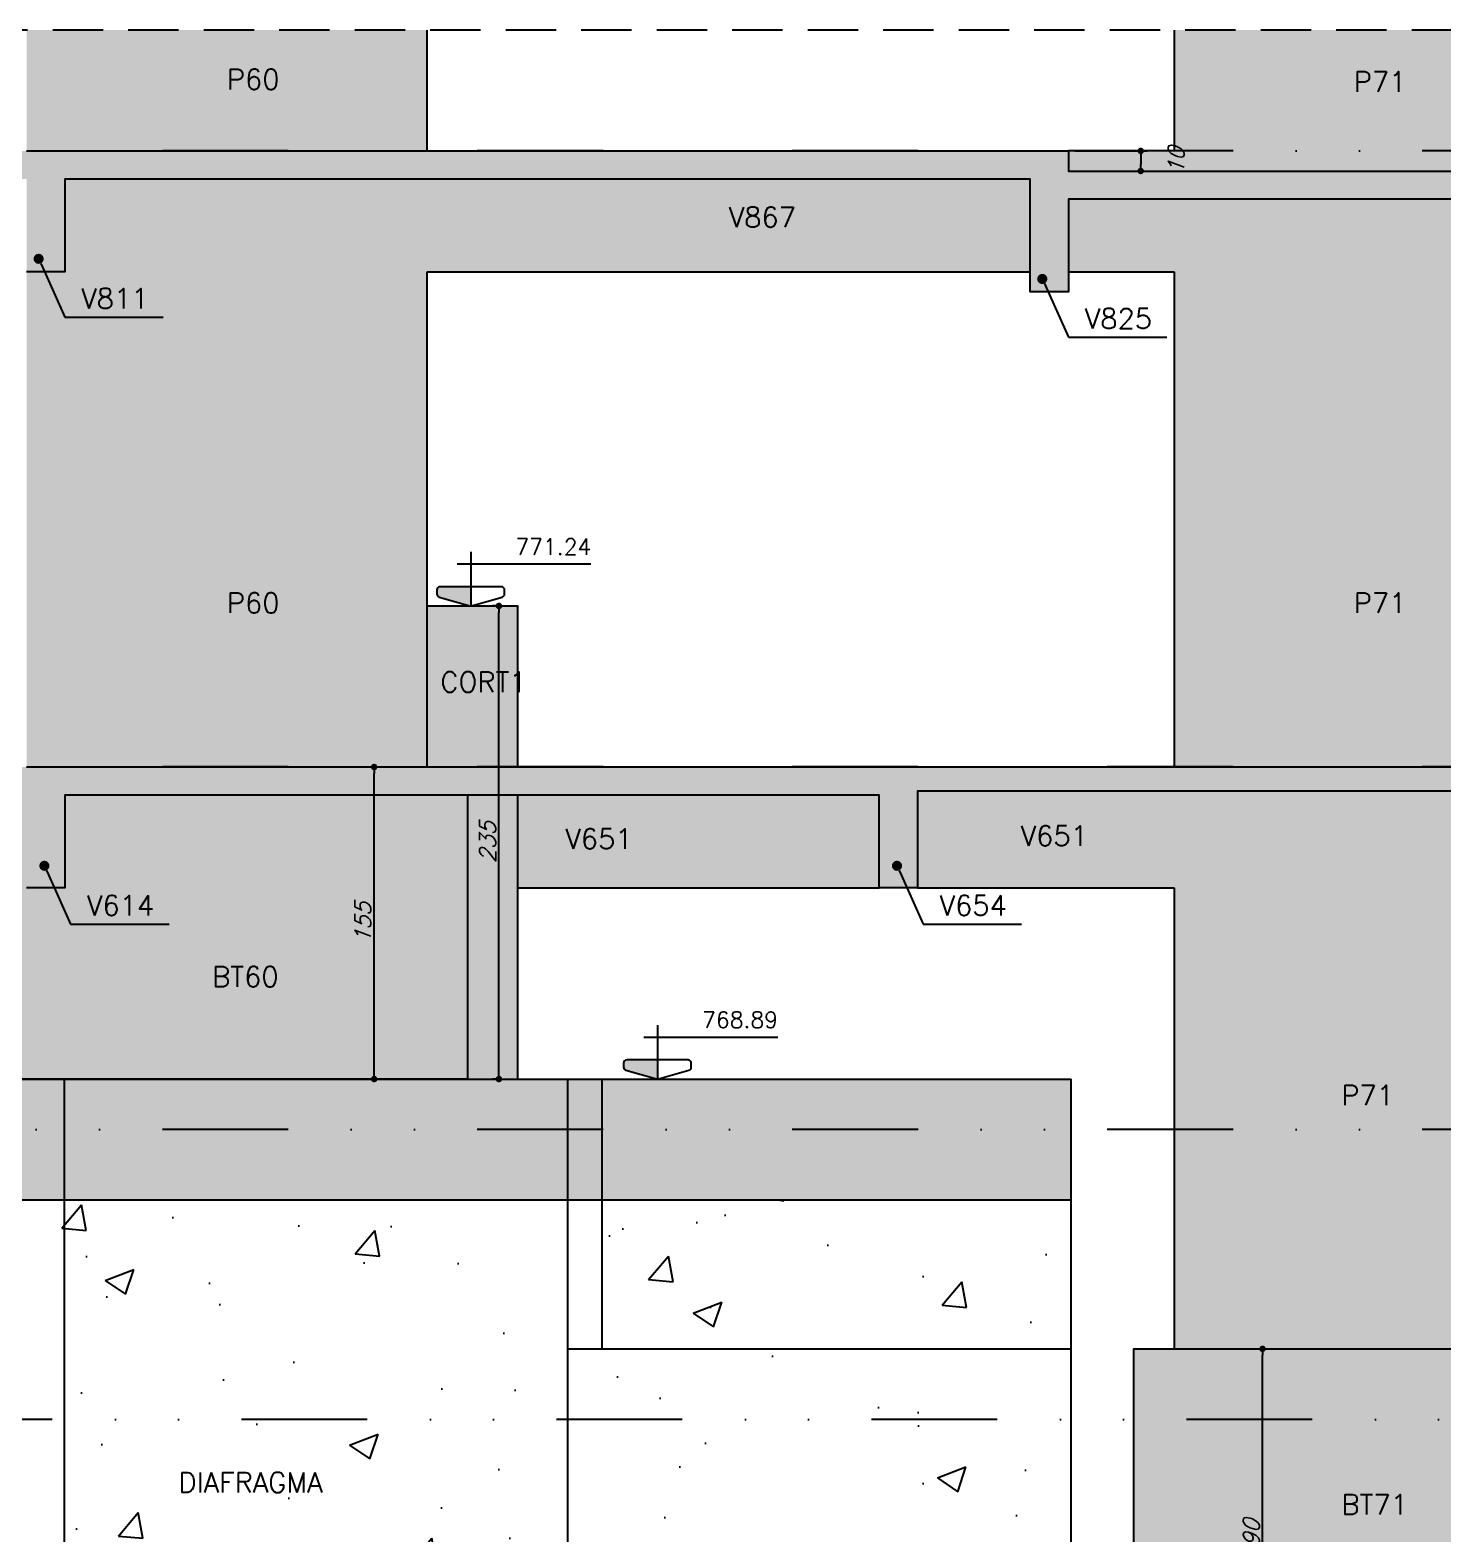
# Model space of a CAD drawing. Header units: millimetres. Extents: x 0 to 8720, y 0 to 4500.
# Drawn here: x 5420 to 6121, y 1478 to 2225 of the extents above; entities that cross this region are included whole.
import ezdxf
from ezdxf import colors
from ezdxf.entities.mleader import LeaderData, LeaderLine
from ezdxf.enums import TextEntityAlignment as Align
from ezdxf.math import Vec2, Vec3

# ---------------------------------------------------------------- set-up
doc = ezdxf.new("R2010")
doc.units = ezdxf.units.MM
doc.header["$LTSCALE"] = 50
doc.linetypes.add('DASHED', pattern=[0.75, 0.5, -0.25])
doc.linetypes.add('DIVIDE2', pattern=[0.625, 0.25, -0.125, 0, -0.125, 0, -0.125])
for name, color, linetype in [('F-AUX', 2, 'Continuous'), ('F-AUX-RED', 1, 'Continuous'), ('F-CORTE', 4, 'Continuous'), ('F-COTAS', 106, 'Continuous'), ('F-CPC', 1, 'DASHED'), ('F-EIXOS-DET', 1, 'Continuous'), ('F-FUNDAÇÃO-VISTA', 253, 'Continuous'), ('F-MURETA OBRA', 4, 'Continuous'), ('F-NÍVEL-VISTA', 2, 'Continuous'), ('F-PERFIL VISTA', 252, 'Continuous'), ('F-SOLIDO-CORTE', 71, 'Continuous'), ('F-TEXTO', 6, 'Continuous'), ('F-TEXTO-YELLOW', 2, 'Continuous'), ('F-VISTA', 2, 'Continuous'), ('F-VISTA SÓLIDO', 254, 'Continuous')]:
    doc.layers.add(name, color=color, linetype=linetype)
doc.styles.add('CP-TEXT-INCL', font='simplex.shx', dxfattribs={"oblique": 20})
doc.styles.add('MCP', font='simplex.shx')
doc.styles.get("Standard").update_dxf_attribs({"font": 'txt.shx'})
doc.dimstyles.new('CP-COTAS-50', dxfattribs={"dimscale": 0.64, "dimtxt": 12.5, "dimasz": 5, "dimexe": 5, "dimexo": 5, "dimgap": 2.5, "dimtad": 1, "dimdec": 1, "dimdsep": 46, "dimtxsty": 'CP-TEXT-INCL', "dimblk1": 'DOT', "dimblk2": 'DOT', "dimsah": 1, "dimcen": 9, "dimclrd": 256, "dimclre": 256, "dimclrt": 256, "dimadec": 0, "dimazin": 0, "dimtfac": 1, "dimtdec": 1, "dimtmove": 2, "dimatfit": 3, "dimldrblk": 'DOT', "dimfxl": 5, "dimtolj": 1, "dimarcsym": 0})

# ---------------------------------------------------------------- blocks, each defined once
blk = doc.blocks.new('_DOT')
at = {"color": 0, "linetype": 'ByBlock'}
blk.add_line((-0.5, 0), (-1, 0), dxfattribs=at)
at = {"color": 0, "linetype": 'ByBlock', "const_width": 0.5}
blk.add_lwpolyline([(-0.25, 0, 1), (0.25, 0, 1)], format="xyb", close=True, dxfattribs=at)
blk = doc.blocks.new('*D101')
at = {"layer": 'F-COTAS', "lineweight": -2, "transparency": 16777216}
for p, q in [((5938.48, 2164.99), (5974.41, 2164.99)), ((5971.21, 2161.79), (5971.21, 2158.19)), ((5954.4, 2154.99), (5974.41, 2154.99))]:
    blk.add_line(p, q, dxfattribs=at)
at = {"layer": 'F-COTAS', "lineweight": -2, "transparency": 16777216, "xscale": 3.2, "yscale": 3.2, "zscale": 3.2}
for p, rotation in [((5971.21, 2164.99), 90), ((5971.21, 2154.99), 270)]:
    blk.add_blockref('_DOT', p, dxfattribs=dict(at, rotation=rotation))
at = {"layer": 'F-COTAS', "transparency": 16777216, "insert": (5988.81, 2159.99), "char_height": 8, "attachment_point": 5, "rotation": 90, "style": 'CP-TEXT-INCL'}
blk.add_mtext('\\A1;10', dxfattribs=at)
blk = doc.blocks.new('*D144')
at = {"layer": 'F-COTAS', "lineweight": -2, "transparency": 16777216}
for p, q in [((5590.44, 1707.19), (5590.44, 1855.79)), ((5589, 1703.99), (5593.64, 1703.99))]:
    blk.add_line(p, q, dxfattribs=at)
at = {"layer": 'F-COTAS', "lineweight": -2, "transparency": 16777216, "xscale": 3.2, "yscale": 3.2, "zscale": 3.2}
for p, rotation in [((5590.44, 1858.99), 90), ((5590.44, 1703.99), 270)]:
    blk.add_blockref('_DOT', p, dxfattribs=dict(at, rotation=rotation))
at = {"layer": 'F-COTAS', "transparency": 16777216, "insert": (5584.84, 1781.49), "char_height": 8, "attachment_point": 5, "rotation": 90, "style": 'CP-TEXT-INCL'}
blk.add_mtext('\\A1;155', dxfattribs=at)
blk = doc.blocks.new('*D145')
at = {"layer": 'F-COTAS', "lineweight": -2, "transparency": 16777216}
blk.add_line((6031.71, 1383.19), (6031.71, 1566.79), dxfattribs=at)
at = {"layer": 'F-COTAS', "lineweight": -2, "transparency": 16777216, "xscale": 3.2, "yscale": 3.2, "zscale": 3.2}
for p, rotation in [((6031.71, 1569.99), 90), ((6031.71, 1379.99), 270)]:
    blk.add_blockref('_DOT', p, dxfattribs=dict(at, rotation=rotation))
at = {"layer": 'F-COTAS', "transparency": 16777216, "insert": (6026.11, 1474.99), "char_height": 8, "attachment_point": 5, "rotation": 90, "style": 'CP-TEXT-INCL'}
blk.add_mtext('\\A1;190', dxfattribs=at)
blk = doc.blocks.new('*D274')
at = {"layer": 'F-COTAS', "lineweight": -2, "transparency": 16777216}
for p, q in [((5652.23, 1938.99), (5649.21, 1938.99)), ((5652.41, 1707.19), (5652.41, 1935.79)), ((5652.23, 1703.99), (5649.21, 1703.99))]:
    blk.add_line(p, q, dxfattribs=at)
at = {"layer": 'F-COTAS', "lineweight": -2, "transparency": 16777216, "xscale": 3.2, "yscale": 3.2, "zscale": 3.2}
for p, rotation in [((5652.41, 1938.99), 90), ((5652.41, 1703.99), 270)]:
    blk.add_blockref('_DOT', p, dxfattribs=dict(at, rotation=rotation))
at = {"layer": 'F-COTAS', "transparency": 16777216, "insert": (5646.81, 1821.49), "char_height": 8, "attachment_point": 5, "rotation": 90, "style": 'CP-TEXT-INCL'}
blk.add_mtext('\\A1;235', dxfattribs=at)
blk = doc.blocks.new('Nível - Vista')
at = {"layer": 'F-NÍVEL-VISTA'}
blk.add_hatch(color=71, dxfattribs=at).paths.add_polyline_path([(0, 0.238), (-0.38, 0.238, 0.414214), (-0.42, 0.198), (-0.42, 0.148, 0.331206), (-0.391, 0.11), (-0.011, 0.002, 0.072993), (0, 0)])
at = {"layer": 'F-NÍVEL-VISTA', "color": 2}
for p, q in [((0, 0.67), (0, 0)), ((-0.168, 0.521), (1.493, 0.521))]:
    blk.add_line(p, q, dxfattribs=at)
blk.add_lwpolyline([(-0.011, 0.002, 0.146769), (0.011, 0.002), (0.391, 0.11, 0.331206), (0.42, 0.148), (0.42, 0.198, 0.414214), (0.38, 0.238), (-0.38, 0.238, 0.414214), (-0.42, 0.198), (-0.42, 0.148, 0.331206), (-0.391, 0.11), (-0.011, 0.002, 0.146769), (0.011, 0.002)], format="xyb", dxfattribs=at)
at = {"layer": 'F-TEXTO', "color": 3, "style": 'MCP'}
for tag, p in [('NÍVEL', (1.026, 0.636)), ('NÍVEL_DETALHE', (1.02, 0.186))]:
    blk.add_attdef(tag, text='', height=0.2, dxfattribs=at).set_placement(p, align=Align.CENTER)
blk = doc.blocks.new('*U275')
at = {"layer": 'F-NÍVEL-VISTA'}
blk.add_hatch(color=71, dxfattribs=at).paths.add_polyline_path([(0, 0.238), (0.38, 0.238, -0.414214), (0.42, 0.198), (0.42, 0.148, -0.331206), (0.391, 0.11), (0.011, 0.002, -0.072993), (0, 0)])
at = {"layer": 'F-NÍVEL-VISTA', "color": 2}
for p, q in [((0, 0.67), (0, 0)), ((0.168, 0.521), (-1.493, 0.521))]:
    blk.add_line(p, q, dxfattribs=at)
blk.add_lwpolyline([(0.011, 0.002, -0.146769), (-0.011, 0.002), (-0.391, 0.11, -0.331206), (-0.42, 0.148), (-0.42, 0.198, -0.414214), (-0.38, 0.238), (0.38, 0.238, -0.414214), (0.42, 0.198), (0.42, 0.148, -0.331206), (0.391, 0.11), (0.011, 0.002, -0.146769), (-0.011, 0.002)], format="xyb", dxfattribs=at)
at = {"layer": 'F-TEXTO', "color": 3, "style": 'MCP'}
for tag, p in [('NÍVEL', (-1.026, 0.636)), ('NÍVEL_DETALHE', (-1.02, 0.186))]:
    blk.add_attdef(tag, text='', height=0.2, rotation=360, dxfattribs=at).set_placement(p, align=Align.CENTER)

msp = doc.modelspace()

# ---------------------------------------------------------------- hatches: boundary and pattern name
at = {"layer": 'F-MURETA OBRA'}
h = msp.add_hatch(dxfattribs=at)
h.set_pattern_fill('ANGLE', color=1, style=0)
h.set_pattern_definition([(0, (1078.1256, -2366.0056), (0, 6.985), [5.08, -1.905]), (90, (1078.1256, -2366.0056), (-6.985, 4e-16), [5.08, -1.905])])
h.paths.add_polyline_path([(4261.71, 1643.99), (5936.71, 1643.99), (5936.71, 1703.99), (4261.71, 1703.99)])
at = {"layer": 'F-PERFIL VISTA', "ltscale": 2}
h = msp.add_hatch(dxfattribs=at)
h.set_pattern_fill('AR-CONC', color=256, scale=0.8)
h.paths.add_polyline_path([(4511.71, 617.99), (4411.78, 617.99), (4383.07, 617.99), (4371.78, 617.99), (4291.78, 617.99), (4282.21, 617.99), (4261.78, 617.99), (4261.78, 555.3), (4261.78, 179.99), (4511.71, 179.99)])
h.paths.add_polyline_path([(4761.71, 617.99), (4511.71, 617.99), (4511.71, 179.99), (4761.71, 179.99)])
h.paths.add_polyline_path([(5186.71, 617.99), (4761.71, 617.99), (4761.71, 179.99), (5186.71, 179.99)])
h.paths.add_polyline_path([(5436.71, 617.99), (5186.71, 617.99), (5186.71, 179.99), (5436.71, 179.99)])
h.paths.add_polyline_path([(5686.71, 617.99), (5436.71, 617.99), (5436.71, 179.99), (5686.71, 179.99)])
h.paths.add_polyline_path([(5936.71, 617.99), (5686.71, 617.99), (5686.71, 179.99), (5936.71, 179.99)])
h.paths.add_polyline_path([(6186.71, 617.99), (5936.71, 617.99), (5936.71, 179.99), (6186.71, 179.99)])
h.paths.add_polyline_path([(6239.09, 617.99), (6186.71, 617.99), (6186.71, 306.99), (6239.09, 306.99)])
h.paths.add_polyline_path([(4511.71, 1226.99), (4365.78, 1226.99), (4286.28, 1226.99), (4261.78, 1226.99), (4261.78, 691.44), (4261.78, 652.99), (4282.21, 652.99), (4291.78, 652.99), (4371.78, 652.99), (4451.28, 652.99), (4511.71, 652.99)])
h.paths.add_polyline_path([(4761.71, 1226.99), (4511.71, 1226.99), (4511.71, 652.99), (4531.28, 652.99), (4611.28, 652.99), (4691.28, 652.99), (4761.71, 652.99)])
h.paths.add_polyline_path([(5186.71, 923.99), (4922.78, 923.99), (4922.78, 907.77), (4922.78, 898.99), (4920, 898.99), (4903.78, 898.99), (4903.78, 950.21), (4903.78, 958.99), (4931.28, 958.99), (5011.28, 958.99), (5091.28, 958.99), (5171.28, 958.99), (5186.71, 958.99), (5186.71, 1226.99), (5013.28, 1226.99), (4945.28, 1226.99), (4761.71, 1226.99), (4761.71, 652.99), (4771.28, 652.99), (4851.28, 652.99), (4931.28, 652.99), (5011.28, 652.99), (5091.28, 652.99), (5171.28, 652.99), (5186.71, 652.99)])
h.paths.add_polyline_path([(5436.71, 923.99), (5186.71, 923.99), (5186.71, 652.99), (5251.28, 652.99), (5331.28, 652.99), (5411.28, 652.99), (5436.71, 652.99)])
h.paths.add_polyline_path([(5686.71, 923.99), (5436.71, 923.99), (5436.71, 652.99), (5491.28, 652.99), (5571.28, 652.99), (5651.28, 652.99), (5686.71, 652.99)])
h.paths.add_polyline_path([(5936.71, 923.99), (5686.71, 923.99), (5686.71, 652.99), (5731.28, 652.99), (5811.28, 652.99), (5891.28, 652.99), (5936.71, 652.99)])
h.paths.add_polyline_path([(6186.71, 923.99), (5936.71, 923.99), (5936.71, 652.99), (5971.28, 652.99), (6051.28, 652.99), (6131.28, 652.99), (6186.71, 652.99)])
h.paths.add_polyline_path([(6239.09, 923.99), (6186.71, 923.99), (6186.71, 652.99), (6211.28, 652.99), (6239.09, 652.99)])
h.paths.add_polyline_path([(6239.09, 1437.21), (6206.78, 1437.21), (6206.78, 1379.99), (6186.71, 1379.99), (6186.71, 958.99), (6211.28, 958.99), (6239.09, 958.99)])
h.paths.add_polyline_path([(6186.71, 1379.99), (5967.78, 1379.99), (5936.71, 1379.99), (5936.71, 958.99), (5971.28, 958.99), (6051.28, 958.99), (6131.28, 958.99), (6186.71, 958.99)])
h.paths.add_polyline_path([(5936.71, 1379.99), (5936.71, 1383.14), (5860.28, 1367.84), (5860.28, 1333.77), (5860.28, 1324.99), (5844.06, 1324.99), (5841.28, 1324.99), (5841.28, 1364.03), (5686.71, 1333.08), (5686.71, 958.99), (5731.28, 958.99), (5811.28, 958.99), (5891.28, 958.99), (5936.71, 958.99)])
h.paths.add_polyline_path([(5686.71, 1333.08), (5436.71, 1283.03), (5436.71, 958.99), (5491.28, 958.99), (5571.28, 958.99), (5651.28, 958.99), (5686.71, 958.99)])
h.paths.add_polyline_path([(5436.71, 1283.03), (5330.28, 1261.72), (5330.28, 1212.99), (5262.28, 1212.99), (5262.28, 1226.99), (5186.71, 1226.99), (5186.71, 958.99), (5251.28, 958.99), (5331.28, 958.99), (5411.28, 958.99), (5436.71, 958.99)])
h.paths.add_polyline_path([(4511.71, 1499.99), (4371.78, 1499.99), (4365.78, 1499.99), (4365.78, 1534.99), (4441.78, 1534.99), (4511.71, 1534.99), (4511.71, 1643.99), (4476.78, 1643.99), (4261.78, 1643.99), (4261.78, 1576.37), (4261.78, 1534.99), (4276.14, 1534.99), (4286.38, 1534.99), (4286.38, 1531.09), (4286.38, 1524.99), (4286.38, 1515.23), (4286.38, 1499.99), (4276.14, 1499.99), (4273.27, 1499.99), (4272.5, 1499.99), (4270.34, 1499.99), (4269.9, 1499.99), (4268.59, 1499.99), (4268.32, 1499.99), (4267.44, 1499.99), (4267.25, 1499.99), (4266.62, 1499.99), (4266.48, 1499.99), (4261.78, 1499.99), (4261.78, 1318.99), (4261.78, 1267.44), (4261.78, 1246.99), (4286.28, 1246.99), (4365.78, 1246.99), (4511.71, 1246.99)])
h.paths.add_polyline_path([(4761.71, 1499.99), (4511.71, 1499.99), (4511.71, 1246.99), (4761.71, 1246.99)])
h.paths.add_polyline_path([(5186.71, 1643.99), (5162.28, 1643.99), (4923.28, 1643.99), (4761.71, 1643.99), (4761.71, 1534.99), (4841.78, 1534.99), (4921.78, 1534.99), (5001.78, 1534.99), (5094.78, 1534.99), (5094.78, 1629.99), (5113.78, 1629.99), (5113.78, 1514.99), (5094.78, 1514.99), (5094.78, 1524.99), (5001.78, 1524.99), (4933.78, 1524.99), (4931.78, 1499.99), (4761.71, 1499.99), (4761.71, 1246.99), (4964.28, 1246.99), (4994.28, 1246.99), (5186.71, 1246.99)])
h.paths.add_polyline_path([(5436.71, 1643.99), (5397.78, 1643.99), (5186.71, 1643.99), (5186.71, 1246.99), (5262.28, 1246.99), (5262.28, 1267.99), (5281.28, 1267.99), (5281.28, 1226.99), (5311.28, 1226.99), (5311.28, 1278.31), (5436.71, 1303.43)])
h.paths.add_polyline_path([(5686.71, 1643.99), (5636.78, 1643.99), (5436.71, 1643.99), (5436.71, 1303.43), (5686.71, 1353.48)])
h.paths.add_polyline_path([(5936.71, 1643.99), (5686.71, 1643.99), (5686.71, 1353.48), (5936.71, 1403.53)])
h.paths.add_polyline_path([(4761.71, 1643.99), (4715.78, 1643.99), (4511.71, 1643.99), (4511.71, 1534.99), (4521.78, 1534.99), (4601.78, 1534.99), (4681.78, 1534.99), (4761.71, 1534.99)])
at = {"layer": 'F-SOLIDO-CORTE'}
h = msp.add_hatch(color=256, dxfattribs=at)
h.dxf.hatch_style = 1
h.paths.add_polyline_path([(4211.78, 2142.99), (4261.78, 2142.99), (4261.78, 2142.99), (4509.52, 2142.99), (4552.78, 2142.99), (4552.78, 2104.99), (4555.56, 2104.99), (4571.78, 2104.99), (4571.78, 2113.77), (4571.78, 2150.99), (4638.51, 2150.99), (4744.37, 2150.99), (5027.78, 2150.99), (5027.78, 2104.99), (5030.56, 2104.99), (5046.78, 2104.99), (5046.78, 2113.77), (5046.78, 2150.99), (5363.5, 2150.99), (5417.78, 2150.99), (5417.78, 2104.99), (5420.56, 2104.99), (5436.78, 2104.99), (5436.78, 2113.77), (5436.78, 2150.99), (5487.05, 2150.99), (5640.71, 2150.99), (5895.3, 2150.99), (5907.64, 2150.99), (5916.28, 2150.99), (5916.28, 2094.99), (5935.28, 2094.99), (5935.28, 2105.8), (5935.28, 2140.99), (6000.18, 2140.99), (6041.63, 2140.99), (6211.51, 2140.99), (6355.78, 2140.99), (6355.78, 2094.99), (6368.13, 2094.99), (6435.78, 2094.99), (6435.78, 2104.25), (6435.78, 2140.99), (6818.03, 2140.99), (6854.99, 2140.99), (6867.34, 2140.99), (6887.78, 2140.99), (6887.78, 2094.99), (6906.78, 2094.99), (6906.78, 2104.25), (6906.78, 2154.99), (6903.85, 2154.99), (6887.78, 2154.99), (6867.34, 2154.99), (6854.99, 2154.99), (6826.78, 2154.99), (6807.78, 2154.99), (6435.78, 2154.99), (6368.13, 2154.99), (6355.78, 2154.99), (6211.51, 2154.99), (6186.78, 2154.99), (6167.78, 2154.99), (6041.63, 2154.99), (6000.18, 2154.99), (5935.28, 2154.99), (5935.28, 2164.99), (5932.35, 2164.99), (5916.28, 2164.99), (5907.64, 2164.99), (5895.3, 2164.99), (5640.71, 2164.99), (5487.05, 2164.99), (5436.78, 2164.99), (5420.56, 2164.99), (5417.78, 2164.99), (5363.5, 2164.99), (5046.78, 2164.99), (5030.56, 2164.99), (5027.78, 2164.99), (4744.37, 2164.99), (4638.51, 2164.99), (4571.78, 2164.99), (4552.78, 2164.99), (4552.78, 2154.99), (4510.2, 2154.99), (4261.78, 2154.99), (4261.78, 2164.99), (4211.78, 2164.99)])
h.paths.add_polyline_path([(4261.78, 2082.99), (4211.78, 2082.99), (4211.78, 1817.61), (4211.78, 1534.99), (4211.78, 1496.54), (4211.78, 1228.99), (4211.78, 920.54), (4211.78, 652.99), (4211.78, 444.68), (4211.78, 179.99), (4261.78, 179.99), (4261.78, 555.3), (4261.78, 617.99), (4282.21, 617.99), (4291.78, 617.99), (4291.78, 643.11), (4291.78, 652.99), (4282.21, 652.99), (4261.78, 652.99), (4261.78, 691.44), (4261.78, 1228.99), (4261.78, 1267.44), (4261.78, 1318.99), (4261.78, 1499.99), (4266.48, 1499.99), (4269.9, 1499.99), (4272.5, 1499.99), (4276.14, 1499.99), (4286.38, 1499.99), (4286.38, 1515.23), (4286.38, 1524.99), (4286.38, 1534.99), (4276.14, 1534.99), (4261.78, 1534.99), (4261.78, 1576.37), (4261.78, 1844.99), (4461.85, 1844.99), (4505.86, 1844.99), (4515.22, 1844.99), (4622.78, 1844.99), (4622.78, 1818.99), (4627.03, 1818.99), (4651.78, 1818.99), (4651.78, 1824.84), (4651.78, 1844.99), (4701.9, 1844.99), (4739.46, 1844.99), (5022.88, 1844.99), (5027.78, 1844.99), (5027.78, 1798.99), (5030.56, 1798.99), (5046.78, 1798.99), (5046.78, 1807.77), (5046.78, 1844.99), (5101.07, 1844.99), (5417.78, 1844.99), (5417.78, 1798.99), (5420.56, 1798.99), (5436.78, 1798.99), (5436.78, 1807.77), (5436.78, 1844.99), (5590.44, 1844.99), (5778.86, 1844.99), (5831.87, 1844.99), (5841.28, 1844.99), (5841.28, 1798.99), (5844.22, 1798.99), (5860.28, 1798.99), (5860.28, 1808.25), (5860.28, 1846.99), (5969.13, 1846.99), (6139.01, 1846.99), (6305.11, 1846.99), (6381.58, 1846.99), (6386.28, 1846.99), (6386.28, 1798.99), (6389.22, 1798.99), (6405.28, 1798.99), (6405.28, 1808.25), (6405.28, 1846.99), (6576.96, 1846.99), (6581.66, 1846.99), (6608.28, 1846.99), (6608.28, 1798.99), (6627.28, 1798.99), (6627.28, 1808.25), (6627.28, 1831.99), (6727.83, 1831.99), (6735.24, 1831.99), (6747.59, 1831.99), (6752.37, 1831.99), (6786.28, 1831.99), (6789.22, 1831.99), (6805.28, 1831.99), (6805.28, 1841.25), (6805.28, 1891.99), (6786.28, 1891.99), (6786.28, 1882.73), (6786.28, 1843.99), (6752.37, 1843.99), (6747.59, 1843.99), (6735.24, 1843.99), (6727.83, 1843.99), (6627.28, 1843.99), (6627.28, 1858.99), (6624.35, 1858.99), (6608.28, 1858.99), (6581.66, 1858.99), (6576.96, 1858.99), (6405.28, 1858.99), (6389.22, 1858.99), (6386.28, 1858.99), (6381.58, 1858.99), (6305.11, 1858.99), (6139.01, 1858.99), (5969.13, 1858.99), (5860.28, 1858.99), (5844.22, 1858.99), (5841.28, 1858.99), (5831.87, 1858.99), (5778.86, 1858.99), (5590.44, 1858.99), (5436.78, 1858.99), (5420.56, 1858.99), (5417.78, 1858.99), (5101.07, 1858.99), (5046.78, 1858.99), (5030.56, 1858.99), (5027.78, 1858.99), (5022.88, 1858.99), (4739.46, 1858.99), (4701.9, 1858.99), (4651.78, 1858.99), (4627.03, 1858.99), (4622.78, 1858.99), (4515.22, 1858.99), (4505.86, 1858.99), (4462.4, 1858.99), (4261.78, 1858.99)])
at = {"layer": 'F-VISTA SÓLIDO'}
h = msp.add_hatch(color=256, dxfattribs=at)
h.dxf.hatch_style = 1
h.paths.add_polyline_path([(5616.78, 2224.99), (5417.78, 2224.99), (5417.78, 2164.99), (5417.78, 2164.99), (5420.56, 2164.99), (5436.78, 2164.99), (5487.05, 2164.99), (5616.78, 2164.99)])
h = msp.add_hatch(color=256, dxfattribs=at)
h.dxf.hatch_style = 1
h.paths.add_polyline_path([(6167.78, 2209.99), (6177.66, 2209.99), (6186.78, 2209.99), (6186.78, 2224.99), (5987.78, 2224.99), (5987.78, 2164.99), (5935.28, 2164.99), (5935.28, 2154.99), (6000.18, 2154.99), (6041.63, 2154.99), (6167.78, 2154.99), (6167.78, 2181.41)])
h = msp.add_hatch(color=256, dxfattribs=at)
h.dxf.hatch_style = 1
h.paths.add_polyline_path([(5616.78, 2104.99), (5916.28, 2104.99), (5916.28, 2150.99), (5907.64, 2150.99), (5895.3, 2150.99), (5640.71, 2150.99), (5487.05, 2150.99), (5436.78, 2150.99), (5436.78, 2113.77), (5436.78, 2104.99), (5420.56, 2104.99), (5417.78, 2104.99), (5417.78, 1858.99), (5417.78, 1858.99), (5420.56, 1858.99), (5436.78, 1858.99), (5590.44, 1858.99), (5616.78, 1858.99)])
h = msp.add_hatch(color=256, dxfattribs=at)
h.dxf.hatch_style = 1
h.paths.add_polyline_path([(6186.78, 2094.99), (6355.78, 2094.99), (6355.78, 2140.99), (6211.51, 2140.99), (6041.63, 2140.99), (6000.18, 2140.99), (5935.28, 2140.99), (5935.28, 2104.99), (5987.78, 2104.99), (5987.78, 1858.99), (6139.01, 1858.99), (6186.78, 1858.99)])
h = msp.add_hatch(color=256, dxfattribs=at)
h.dxf.hatch_style = 1
h.paths.add_polyline_path([(5661.66, 1858.99), (5661.66, 1938.99), (5616.78, 1938.99), (5616.78, 1858.99)])
h = msp.add_hatch(color=256, dxfattribs=at)
h.dxf.hatch_style = 1
h.paths.add_polyline_path([(5636.78, 1703.99), (5636.78, 1844.99), (5590.44, 1844.99), (5436.78, 1844.99), (5436.78, 1807.77), (5436.78, 1798.99), (5420.56, 1798.99), (5417.78, 1798.99), (5417.78, 1844.99), (5397.78, 1844.99), (5397.78, 1703.99)])
h = msp.add_hatch(color=256, dxfattribs=at)
h.dxf.hatch_style = 1
h.paths.add_polyline_path([(5661.65, 1703.99), (5661.66, 1844.99), (5636.78, 1844.99), (5636.77, 1703.99)])
h = msp.add_hatch(color=256, dxfattribs=at)
h.dxf.hatch_style = 1
h.paths.add_polyline_path([(5661.66, 1844.99), (5661.66, 1798.99), (5841.28, 1798.99), (5841.28, 1844.99), (5831.87, 1844.99)])
h = msp.add_hatch(color=256, dxfattribs=at)
h.dxf.hatch_style = 1
h.paths.add_polyline_path([(6386.28, 1846.99), (6381.58, 1846.99), (6305.11, 1846.99), (6139.01, 1846.99), (5969.13, 1846.99), (5860.28, 1846.99), (5860.28, 1808.25), (5860.28, 1798.99), (5987.78, 1798.99), (5987.78, 1678.99), (5987.78, 1569.99), (6186.78, 1569.99), (6186.78, 1678.99), (6186.78, 1798.99), (6386.28, 1798.99)])
h = msp.add_hatch(color=256, dxfattribs=at)
h.dxf.hatch_style = 1
h.paths.add_polyline_path([(6206.78, 1569.99), (5967.78, 1569.99), (5967.78, 1409.76), (6206.78, 1457.61)])
h.paths.add_polyline_path([(6206.78, 1437.21), (5967.78, 1389.36), (5967.78, 1379.99), (6206.78, 1379.99)])

# ---------------------------------------------------------------- linework, layer by layer
at = {"layer": 'F-AUX', "color": 1, "linetype": 'DASHED'}
msp.add_lwpolyline([(6955.78, 179.99), (6955.78, 2224.99), (4186.78, 2224.99), (4186.78, 179.99)], dxfattribs=at)
at = {"layer": 'F-CORTE'}
for points in [[(5417.78, 2164.99), (5420.56, 2164.99), (5436.78, 2164.99), (5487.05, 2164.99), (5640.71, 2164.99), (5895.3, 2164.99), (5907.64, 2164.99), (5916.28, 2164.99), (5932.35, 2164.99), (5935.28, 2164.99), (5935.28, 2154.99), (6000.18, 2154.99), (6041.63, 2154.99), (6167.78, 2154.99)], [(6211.51, 2140.99), (6041.63, 2140.99), (6000.18, 2140.99), (5935.28, 2140.99), (5935.28, 2105.8), (5935.28, 2094.99), (5932.35, 2094.99), (5916.28, 2094.99), (5916.28, 2150.99), (5907.64, 2150.99), (5895.3, 2150.99), (5640.71, 2150.99), (5487.05, 2150.99), (5436.78, 2150.99), (5436.78, 2113.77), (5436.78, 2104.99), (5420.56, 2104.99), (5417.78, 2104.99)], [(5417.78, 1858.99), (5420.56, 1858.99), (5436.78, 1858.99), (5590.44, 1858.99), (5778.86, 1858.99), (5831.87, 1858.99), (5841.28, 1858.99), (5844.22, 1858.99), (5860.28, 1858.99), (5969.13, 1858.99), (6139.01, 1858.99)], [(6139.01, 1846.99), (5969.13, 1846.99), (5860.28, 1846.99), (5860.28, 1808.25), (5860.28, 1798.99), (5844.22, 1798.99), (5841.28, 1798.99), (5841.28, 1844.99), (5831.87, 1844.99), (5778.86, 1844.99), (5590.44, 1844.99), (5436.78, 1844.99), (5436.78, 1807.77), (5436.78, 1798.99), (5420.56, 1798.99), (5417.78, 1798.99)]]:
    msp.add_lwpolyline(points, dxfattribs=at)
at = {"layer": 'F-CPC'}
for p, q in [((5436.71, 179.99), (5436.71, 1703.99)), ((5686.71, 179.99), (5686.71, 1703.99)), ((5936.71, 179.99), (5936.71, 1703.99))]:
    msp.add_line(p, q, dxfattribs=at)
msp.add_lwpolyline([(4261.71, 1703.99), (5936.71, 1703.99)], dxfattribs=at)
at = {"layer": 'F-EIXOS-DET', "color": 1, "linetype": 'DIVIDE2', "ltscale": 5}
for p, q in [((6955.78, 2164.99), (4186.78, 2164.99)), ((6955.78, 1858.99), (4186.78, 1858.99)), ((6955.78, 1678.99), (4186.78, 1678.99)), ((6212.83, 1534.99), (4186.78, 1534.99))]:
    msp.add_line(p, q, dxfattribs=at)
at = {"layer": 'F-FUNDAÇÃO-VISTA'}
for p, q in [((5186.71, 1703.99), (5436.71, 1703.99)), ((5436.71, 1703.99), (5686.71, 1703.99)), ((5436.71, 179.99), (5436.71, 1703.99)), ((5436.71, 179.99), (5436.71, 1703.99)), ((5686.71, 1703.99), (5703.71, 1703.99)), ((5686.71, 179.99), (5686.71, 1703.99)), ((5703.71, 1569.99), (5703.71, 1703.99)), ((5686.71, 1569.99), (5936.71, 1569.99)), ((5686.71, 179.99), (5686.71, 1569.99)), ((5936.71, 179.99), (5936.71, 1569.99))]:
    msp.add_line(p, q, dxfattribs=at)
at = {"layer": 'F-MURETA OBRA'}
for p, q in [((5436.71, 179.99), (5436.71, 1703.99)), ((5686.71, 179.99), (5686.71, 1703.99)), ((5936.71, 179.99), (5936.71, 1703.99))]:
    msp.add_line(p, q, dxfattribs=at)
for points in [[(4261.71, 1703.99), (5936.71, 1703.99)], [(4261.71, 1643.99), (5936.71, 1643.99)]]:
    msp.add_lwpolyline(points, dxfattribs=at)
at = {"layer": 'F-VISTA', "linetype": 'Continuous'}
for p, q in [((5616.78, 2164.99), (5616.78, 2224.99)), ((5987.78, 2224.99), (5987.78, 2164.99)), ((5987.78, 2164.99), (5935.28, 2164.99)), ((5616.78, 1858.99), (5616.78, 2104.99)), ((5616.78, 2104.99), (5916.28, 2104.99)), ((5935.28, 2104.99), (5987.78, 2104.99)), ((5987.78, 2104.99), (5987.78, 1858.99)), ((5661.66, 1798.99), (5841.28, 1798.99)), ((5860.28, 1798.99), (5987.78, 1798.99)), ((5987.78, 1798.99), (5987.78, 1678.99)), ((5987.78, 1678.99), (5987.78, 1569.99))]:
    msp.add_line(p, q, dxfattribs=at)
at = {"layer": 'F-VISTA'}
msp.add_line((5661.66, 1844.99), (5661.66, 1703.99), dxfattribs=at)
for points in [[(5616.78, 1938.99), (5661.66, 1938.99), (5661.66, 1858.99)], [(5636.78, 1844.99), (5636.78, 1703.99), (5397.78, 1703.99), (5397.78, 1844.99)], [(5967.78, 1409.76), (5967.78, 1569.99), (6206.78, 1569.99), (6206.78, 1359.99)]]:
    msp.add_lwpolyline(points, dxfattribs=at)

# ---------------------------------------------------------------- block references
at = {"layer": 'F-CPC', "xscale": 40, "yscale": 40, "zscale": 40}
msp.add_blockref('Nível - Vista', (5731.15, 1703.99), dxfattribs=at).add_auto_attribs({'NÍVEL': '768.89'})
at = {"layer": 'F-NÍVEL-VISTA', "linetype": 'Continuous'}
ref = msp.add_blockref('*U275', (5638.42, 1938.99), dxfattribs=dict(at, xscale=-40, yscale=40, zscale=40))
ref.add_attrib('NÍVEL', '771.24', dxfattribs={"layer": 'F-TEXTO', "color": 3, "height": 8, "rotation": 0, "style": 'MCP'}).set_placement((5679.47, 1964.42), align=Align.CENTER)

# ---------------------------------------------------------------- texts
at = {"layer": 'F-TEXTO-YELLOW', "style": 'MCP'}
for s, p in [('P60', (5517.28, 2195.55)), ('P71', (6077, 2194.35)), ('V867', (5766.53, 2127.1)), ('V811', (5444.9, 2086.72)), ('V825', (5943.4, 2076.72)), ('P60', (5517.28, 1935.49)), ('P71', (6077, 1935.49)), ('CORT1', (5623.31, 1896.22)), ('V651', (5685.38, 1818.33)), ('V651', (5911.53, 1819.82)), ('V614', (5447.74, 1785.24)), ('V654', (5871.24, 1785.24)), ('BT60', (5509.99, 1749.85)), ('P71', (6070.79, 1690.95)), ('DIAFRAGMA', (5493.24, 1498.65)), ('BT71', (6070.89, 1487.74))]:
    msp.add_text(s, height=10, dxfattribs=at).set_placement(p)

# ---------------------------------------------------------------- dimensions: what is measured, and where the dimension line sits
at = {"layer": 'F-COTAS'}
for base, p1, p2, picture, middle in [((5971.21, 2154.99), (5935.28, 2164.99), (5951.2, 2154.99), '*D101', (5988.81, 2159.99)), ((5652.41, 1938.99), (5655.43, 1703.99), (5655.43, 1938.99), '*D274', (5646.81, 1821.49)), ((5590.44, 1858.99), (5585.8, 1703.99), (5590.44, 1858.99), '*D144', (5584.84, 1781.49)), ((6031.71, 1569.99), (6031.71, 1379.99), (6031.71, 1569.99), '*D145', (6026.11, 1474.99))]:
    dim = msp.add_linear_dim(base=base, p1=p1, p2=p2, angle=90, dimstyle='CP-COTAS-50', dxfattribs=at)
    dim.commit()
    dim.dimension.update_dxf_attribs({"geometry": picture, "text_midpoint": middle})

# ---------------------------------------------------------------- leaders
at = {"layer": 'F-AUX-RED'}
ml = msp.add_multileader_mtext('Standard', dxfattribs=at)
ml.set_content('', color=256)
ml.set_leader_properties()
ml.set_arrow_properties(name='DOT')
ml.build(insert=Vec2(0, 0))
ml.multileader.update_dxf_attribs({"text_right_attachment_type": 6, "text_top_attachment_type": 0, "text_bottom_attachment_type": 0, "dogleg_length": 0.36, "arrow_head_size": 5})
ctx = ml.context
ctx.base_point, ctx.char_height, ctx.arrow_head_size, ctx.landing_gap_size, ctx.plane_origin = Vec3(5485.7, 2082.46), 0.18, 5, 0.09, Vec3(5423.79, 2111.39)
ctx.right_attachment = 6
notes = []
notes.append((ctx, [(0, (1, 1, 0), (5436.83, 2082.46), (1, 0), 48.87, [(0, [(5423.79, 2111.39)], 256, [])])]))
ctx.mtext.insert, ctx.mtext.flow_direction = Vec3(5485.79, 2082.55), 5
ml = msp.add_multileader_mtext('Standard', dxfattribs=at)
ml.set_content('', color=256)
ml.set_leader_properties()
ml.set_arrow_properties(name='DOT')
ml.build(insert=Vec2(0, 0))
ml.multileader.update_dxf_attribs({"text_right_attachment_type": 6, "text_top_attachment_type": 0, "text_bottom_attachment_type": 0, "dogleg_length": 0.36, "arrow_head_size": 5})
ctx = ml.context
ctx.base_point, ctx.char_height, ctx.arrow_head_size, ctx.landing_gap_size, ctx.plane_origin = Vec3(5984.2, 2072.46), 0.18, 5, 0.09, Vec3(5922.29, 2101.39)
ctx.right_attachment = 6
notes.append((ctx, [(0, (1, 1, 0), (5935.33, 2072.46), (1, 0), 48.87, [(0, [(5922.29, 2101.39)], 256, [])])]))
ctx.mtext.insert, ctx.mtext.flow_direction = Vec3(5984.29, 2072.55), 5
ml = msp.add_multileader_mtext('Standard', dxfattribs=at)
ml.set_content('', color=256)
ml.set_leader_properties()
ml.set_arrow_properties(name='DOT')
ml.build(insert=Vec2(0, 0))
ml.multileader.update_dxf_attribs({"text_right_attachment_type": 6, "text_top_attachment_type": 0, "text_bottom_attachment_type": 0, "dogleg_length": 0.36, "arrow_head_size": 5})
ctx = ml.context
ctx.base_point, ctx.char_height, ctx.arrow_head_size, ctx.landing_gap_size, ctx.plane_origin = Vec3(5488.55, 1780.99), 0.18, 5, 0.09, Vec3(5426.63, 1809.91)
ctx.right_attachment = 6
notes.append((ctx, [(0, (1, 1, 0), (5439.68, 1780.99), (1, 0), 48.87, [(0, [(5426.63, 1809.91)], 256, [])])]))
ctx.mtext.insert, ctx.mtext.flow_direction = Vec3(5488.64, 1781.08), 5
ml = msp.add_multileader_mtext('Standard', dxfattribs=at)
ml.set_content('', color=256)
ml.set_leader_properties()
ml.set_arrow_properties(name='DOT')
ml.build(insert=Vec2(0, 0))
ml.multileader.update_dxf_attribs({"text_right_attachment_type": 6, "text_top_attachment_type": 0, "text_bottom_attachment_type": 0, "dogleg_length": 0.36, "arrow_head_size": 5})
ctx = ml.context
ctx.base_point, ctx.char_height, ctx.arrow_head_size, ctx.landing_gap_size, ctx.plane_origin = Vec3(5912.05, 1780.99), 0.18, 5, 0.09, Vec3(5850.13, 1809.91)
ctx.right_attachment = 6
notes.append((ctx, [(0, (1, 1, 0), (5863.18, 1780.99), (1, 0), 48.87, [(0, [(5850.13, 1809.91)], 256, [])])]))
ctx.mtext.insert, ctx.mtext.flow_direction = Vec3(5912.14, 1781.08), 5
for ctx, leaders in notes:
    for number, flags, end, landing, length, lines in leaders:
        leader = LeaderData()
        leader.index, (leader.has_last_leader_line, leader.has_dogleg_vector, leader.attachment_direction) = number, flags
        leader.last_leader_point, leader.dogleg_vector, leader.dogleg_length = Vec3(end), Vec3(landing), length
        for number, points, colour, breaks in lines:
            line = LeaderLine()
            line.index, line.vertices, line.color, line.breaks = number, Vec3.list(points), colors.encode_raw_color(colour), breaks
            leader.lines.append(line)
        ctx.leaders.append(leader)

doc.saveas('drawing.dxf')
